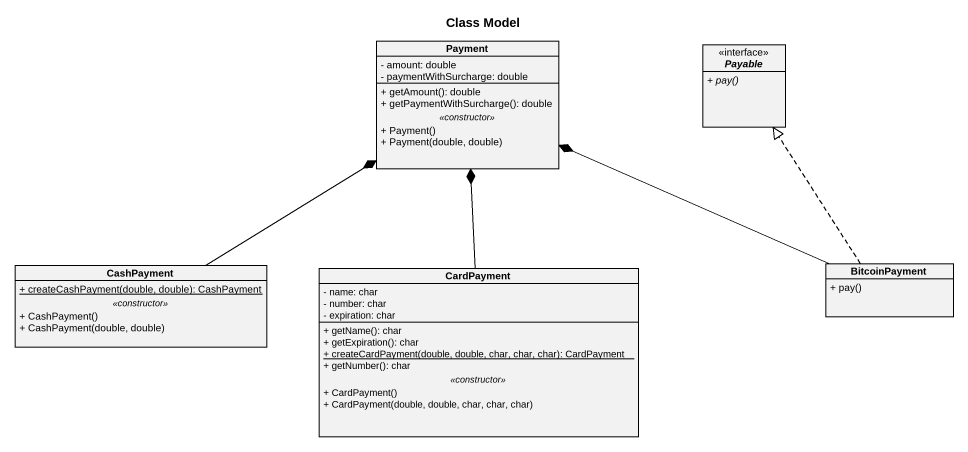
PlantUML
@startuml
title Class Model
hide circle
hide empty members
skinparam classAttributeIconSize 0
class Payment {
  - amount: double
  - paymentWithSurcharge: double
  --
  + getAmount(): double
  + getPaymentWithSurcharge(): double
  .. <<constructor>> ..
  + Payment()
  + Payment(double, double)
}
interface Payable {
  {abstract} + pay()
}
class CashPayment {
  {static} + createCashPayment(double, double): CashPayment
  .. <<constructor>> ..
  + CashPayment()
  + CashPayment(double, double)
}
class CardPayment {
  - name: char
  - number: char
  - expiration: char
  --
  + getName(): char
  + getExpiration(): char
  {static} + createCardPayment(double, double, char, char, char): CardPayment
  + getNumber(): char
  .. <<constructor>> ..
  + CardPayment()
  + CardPayment(double, double, char, char, char)
}
class BitcoinPayment {
  + pay()
}
CashPayment -up-* Payment
CardPayment -up-* Payment
BitcoinPayment -left-* Payment
BitcoinPayment .up.|> Payable
@enduml
